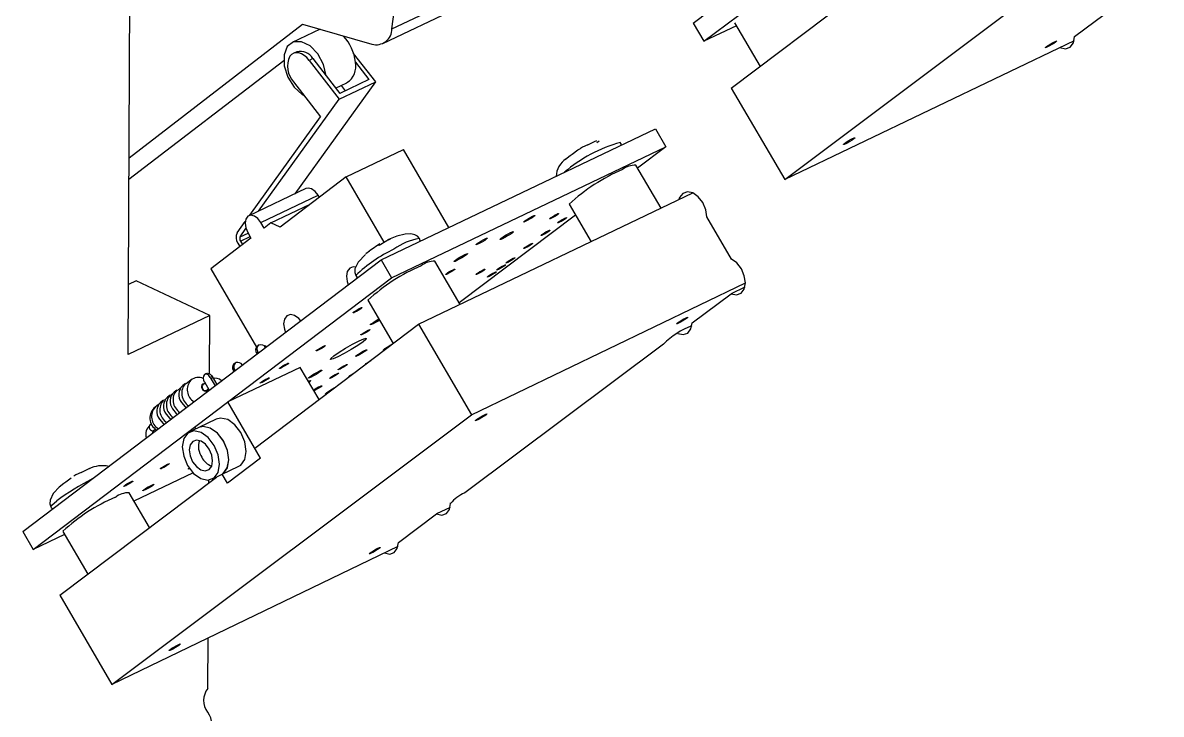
# Model space of a CAD drawing. Extents: x 0 to 161, y 0 to 212.
# Drawn here: x 106.55 to 122.28, y 162.21 to 171.77 of the extents above; entities that cross this region are included whole.
import ezdxf

# ---------------------------------------------------------------- set-up
doc = ezdxf.new("R2010")
doc.units = 0
doc.layers.get('0').update_dxf_attribs({"linetype": 'CONTINUOUS'})

msp = doc.modelspace()

# ---------------------------------------------------------------- linework, layer by layer
at = {"color": 7, "linetype": 'CONTINUOUS'}
for p, q in [((108.003, 167.183), (108.065, 181.295)), ((115.811, 171.765), (120.996, 175.701)), ((115.958, 171.513), (121.145, 175.445)), ((117.074, 169.601), (122.277, 173.511)), ((111.647, 171.686), (111.793, 172.81)), ((116.336, 170.865), (118.612, 172.585)), ((111.647, 171.686), (112.655, 172.163)), ((111.521, 171.482), (112.528, 171.96)), ((121.079, 171.579), (121.63, 171.991)), ((108.015, 169.903), (110.413, 171.748)), ((110.653, 171.68), (110.269, 171.498)), ((110.413, 171.748), (111.371, 171.474)), ((115.811, 171.765), (115.958, 171.513)), ((116.406, 171.726), (115.958, 171.513)), ((116.38, 171.77), (116.733, 171.165)), ((121.072, 171.521), (117.074, 169.601)), ((110.331, 171.368), (110.281, 171.344)), ((111.422, 170.953), (111.117, 171.345)), ((108.013, 169.606), (110.151, 171.249)), ((110.236, 171.306), (110.236, 171.306)), ((110.554, 171.274), (110.503, 171.25)), ((110.503, 171.25), (110.919, 170.714)), ((110.554, 171.274), (110.739, 171.034)), ((111.142, 171.225), (111.329, 170.984)), ((110.739, 171.034), (110.927, 170.793)), ((110.288, 170.951), (110.661, 170.47)), ((110.308, 169.405), (111.422, 170.953)), ((110.869, 170.867), (111.025, 170.941)), ((110.919, 170.714), (111.422, 170.953)), ((111.329, 170.984), (110.927, 170.793)), ((110.945, 170.903), (111.002, 170.829)), ((116.336, 170.865), (117.074, 169.601)), ((109.805, 169.166), (110.919, 170.714)), ((109.681, 169.107), (110.661, 170.47)), ((111.496, 168.49), (115.287, 170.302)), ((115.287, 170.302), (115.432, 170.053)), ((111.642, 168.24), (115.432, 170.053)), ((114.511, 170.131), (114.478, 170.108)), ((115.432, 170.053), (115.042, 169.758)), ((111.015, 169.64), (111.807, 170.016)), ((112.435, 168.939), (111.807, 170.016)), ((115.365, 169.205), (115.018, 169.8)), ((111.015, 169.64), (110.1, 168.942)), ((111.541, 168.737), (111.015, 169.64)), ((110.459, 169.477), (109.669, 169.101)), ((109.837, 169.008), (110.628, 169.385)), ((110.644, 169.357), (110.628, 169.385)), ((112.015, 167.599), (115.804, 169.416)), ((109.973, 169.001), (110.517, 169.26)), ((114.184, 169.11), (112.576, 167.895)), ((114.096, 169.262), (114.399, 168.742)), ((109.507, 168.865), (109.619, 169.021)), ((109.882, 168.931), (109.837, 169.008)), ((109.973, 169.001), (109.882, 168.931)), ((110.1, 168.942), (109.973, 169.001)), ((116.337, 168.502), (115.997, 169.086)), ((109.55, 168.81), (109.63, 168.922)), ((109.654, 168.869), (109.699, 168.792)), ((109.699, 168.792), (109.144, 168.368)), ((109.518, 168.72), (109.545, 168.674)), ((109.554, 168.748), (109.581, 168.702)), ((111.468, 168.695), (111.439, 168.685)), ((106.546, 164.733), (111.496, 168.49)), ((111.336, 168.609), (111.287, 168.574)), ((111.496, 168.49), (111.642, 168.24)), ((109.144, 168.368), (109.775, 167.285)), ((112.589, 167.874), (112.241, 168.471)), ((106.689, 164.485), (111.642, 168.24)), ((108.114, 168.199), (108.007, 168.148)), ((109.13, 167.722), (108.114, 168.199)), ((112.744, 166.348), (116.53, 168.172)), ((115.795, 167.621), (116.332, 168.023)), ((116.523, 168.115), (116.332, 168.023)), ((111.315, 167.932), (111.664, 167.333)), ((109.13, 167.722), (108.003, 167.183)), ((109.126, 166.915), (109.13, 167.722)), ((109.751, 165.887), (112.015, 167.599)), ((112.015, 167.599), (112.744, 166.348)), ((109.803, 167.308), (109.784, 167.294)), ((111.586, 167.288), (111.591, 167.278)), ((115.4, 167.325), (112.652, 165.267)), ((115.397, 167.329), (115.4, 167.325)), ((109.482, 167.064), (109.463, 167.05)), ((109.795, 167.216), (109.776, 167.202)), ((109.776, 167.202), (109.783, 167.19)), ((109.795, 167.216), (109.802, 167.204)), ((109.086, 166.919), (109.061, 166.907)), ((110.379, 167.004), (109.38, 166.525)), ((109.474, 166.972), (109.455, 166.958)), ((109.455, 166.958), (109.462, 166.946)), ((109.474, 166.972), (109.481, 166.96)), ((110.639, 166.559), (110.379, 167.004)), ((108.794, 166.782), (108.757, 166.754)), ((108.868, 166.827), (108.804, 166.778)), ((109.065, 166.784), (109.033, 166.76)), ((109.055, 166.802), (109.121, 166.688)), ((109.163, 166.877), (109.137, 166.865)), ((109.137, 166.865), (109.204, 166.75)), ((109.163, 166.877), (109.226, 166.767)), ((108.582, 166.621), (108.545, 166.593)), ((108.605, 166.627), (108.592, 166.617)), ((108.673, 166.69), (108.636, 166.662)), ((108.726, 166.719), (108.683, 166.686)), ((109.088, 166.688), (109.111, 166.706)), ((110.781, 166.679), (110.786, 166.67)), ((108.422, 166.488), (108.375, 166.452)), ((108.49, 166.551), (108.454, 166.523)), ((108.514, 166.557), (108.5, 166.548)), ((109.832, 165.747), (109.38, 166.525)), ((107.777, 162.616), (112.744, 166.348)), ((109.22, 166.289), (108.979, 166.173)), ((108.325, 166.222), (108.303, 166.206)), ((108.358, 166.134), (108.378, 166.15)), ((108.978, 166.172), (108.851, 166.112)), ((108.936, 166.152), (108.921, 166.177)), ((108.548, 165.659), (108.546, 165.664)), ((109.832, 165.747), (109.373, 165.401)), ((109.832, 165.747), (109.832, 165.747)), ((108.899, 165.547), (108.082, 165.154)), ((108.468, 165.619), (108.471, 165.614)), ((109.164, 165.459), (109.291, 165.52)), ((109.292, 165.521), (109.533, 165.637)), ((109.373, 165.401), (109.301, 165.525)), ((107.058, 163.852), (109.221, 165.487)), ((107.141, 165.422), (107.214, 165.476)), ((109.118, 165.409), (109.118, 165.446)), ((109.373, 165.401), (109.373, 165.401)), ((108.296, 164.788), (108.015, 165.27)), ((112.451, 165.067), (112.263, 164.976)), ((111.737, 164.582), (112.263, 164.976)), ((106.546, 164.733), (106.689, 164.485)), ((107.099, 164.736), (107.444, 164.144)), ((107.124, 164.694), (106.689, 164.485)), ((111.73, 164.527), (107.777, 162.616)), ((107.058, 163.852), (107.777, 162.616)), ((109.102, 162.564), (109.106, 163.258))]:
    msp.add_line(p, q, dxfattribs=at)
at = {"color": 8, "linetype": 'CONTINUOUS'}
for p, q in [((109.55, 168.81), (109.659, 168.862)), ((109.554, 168.748), (109.688, 168.812))]:
    msp.add_line(p, q, dxfattribs=at)
at = {"color": 7, "linetype": 'CONTINUOUS'}
for points in [[(110.739, 171.034), (110.702, 171.192), (110.623, 171.338), (110.515, 171.449), (110.396, 171.508), (110.286, 171.505), (110.201, 171.44), (110.156, 171.324), (110.158, 171.175), (110.206, 171.019), (110.294, 170.879), (110.406, 170.779), (110.433, 170.764)], [(120.802, 171.507), (120.823, 171.516), (120.833, 171.518), (120.831, 171.513), (120.817, 171.501), (120.794, 171.485), (120.765, 171.467), (120.734, 171.449), (120.706, 171.435), (120.686, 171.426), (120.676, 171.424), (120.678, 171.429), (120.691, 171.441), (120.714, 171.457), (120.743, 171.475), (120.774, 171.492), (120.802, 171.507)], [(120.877, 171.427), (120.953, 171.411), (121.018, 171.434), (121.063, 171.493), (121.079, 171.579)], [(110.503, 171.25), (110.47, 171.287), (110.434, 171.318), (110.396, 171.339), (110.359, 171.352), (110.323, 171.355), (110.289, 171.348), (110.26, 171.332), (110.236, 171.306)], [(114.353, 170.081), (114.28, 170.049), (114.252, 170.031)], [(114.353, 170.081), (114.444, 170.127), (114.479, 170.141)], [(114.814, 170.076), (114.812, 170.095), (114.802, 170.112)], [(118.012, 170.168), (118.033, 170.177), (118.043, 170.179), (118.041, 170.174), (118.028, 170.163), (118.005, 170.147), (117.976, 170.128), (117.945, 170.111), (117.917, 170.096), (117.896, 170.087), (117.886, 170.085), (117.887, 170.09), (117.901, 170.102), (117.924, 170.118), (117.953, 170.136), (117.984, 170.153), (118.012, 170.168)], [(114.047, 169.883), (114.111, 169.936), (114.139, 169.954)], [(114.139, 169.954), (114.216, 170.011), (114.252, 170.031)], [(110.628, 169.385), (110.586, 169.438), (110.537, 169.473), (110.488, 169.484), (110.459, 169.477)], [(115.997, 169.086), (115.983, 169.184), (115.941, 169.282), (115.879, 169.363), (115.804, 169.416), (115.729, 169.432), (115.665, 169.409), (115.622, 169.351), (115.613, 169.324)], [(113.924, 169.123), (113.941, 169.13), (113.949, 169.131), (113.948, 169.127), (113.937, 169.119), (113.92, 169.106), (113.897, 169.092), (113.872, 169.078), (113.85, 169.067), (113.834, 169.06), (113.826, 169.058), (113.827, 169.062), (113.837, 169.071), (113.855, 169.083), (113.878, 169.097), (113.902, 169.111), (113.924, 169.123)], [(109.837, 169.008), (109.795, 169.062), (109.747, 169.097), (109.697, 169.108), (109.656, 169.093), (109.628, 169.055), (109.618, 168.999), (109.627, 168.933), (109.654, 168.869)], [(113.591, 169.095), (113.612, 169.104), (113.622, 169.106), (113.621, 169.101), (113.608, 169.09), (113.585, 169.074), (113.557, 169.056), (113.526, 169.039), (113.498, 169.024), (113.478, 169.016), (113.467, 169.013), (113.469, 169.018), (113.482, 169.029), (113.504, 169.045), (113.533, 169.063), (113.564, 169.081), (113.591, 169.095)], [(114.035, 169.067), (114.051, 169.074), (114.059, 169.075), (114.058, 169.072), (114.048, 169.063), (114.03, 169.05), (114.007, 169.036), (113.983, 169.022), (113.961, 169.011), (113.945, 169.004), (113.936, 169.002), (113.938, 169.006), (113.948, 169.015), (113.966, 169.027), (113.989, 169.042), (114.013, 169.055), (114.035, 169.067)], [(112.026, 168.785), (112.001, 168.816), (111.963, 168.838), (111.91, 168.849), (111.829, 168.845), (111.715, 168.82), (111.62, 168.783), (111.6, 168.773)], [(113.286, 168.868), (113.311, 168.878), (113.323, 168.881), (113.322, 168.875), (113.306, 168.862), (113.279, 168.843), (113.245, 168.821), (113.208, 168.8), (113.175, 168.783), (113.15, 168.773), (113.138, 168.77), (113.14, 168.776), (113.155, 168.789), (113.182, 168.808), (113.217, 168.83), (113.253, 168.85), (113.286, 168.868)], [(113.806, 168.892), (113.822, 168.899), (113.83, 168.901), (113.829, 168.897), (113.819, 168.888), (113.801, 168.875), (113.778, 168.861), (113.754, 168.847), (113.732, 168.836), (113.716, 168.829), (113.707, 168.827), (113.708, 168.831), (113.719, 168.84), (113.737, 168.852), (113.759, 168.867), (113.784, 168.881), (113.806, 168.892)], [(111.481, 168.711), (111.346, 168.622), (111.333, 168.612)], [(111.468, 168.695), (111.578, 168.758), (111.622, 168.779)], [(111.622, 168.779), (111.592, 168.769), (111.581, 168.76)], [(112.038, 168.749), (112.038, 168.752), (112.026, 168.784)], [(112.935, 168.781), (112.955, 168.79), (112.966, 168.792), (112.964, 168.787), (112.951, 168.776), (112.929, 168.76), (112.9, 168.742), (112.869, 168.725), (112.842, 168.71), (112.821, 168.701), (112.81, 168.699), (112.812, 168.704), (112.825, 168.715), (112.847, 168.731), (112.876, 168.749), (112.907, 168.766), (112.935, 168.781)], [(113.565, 168.711), (113.581, 168.718), (113.589, 168.72), (113.588, 168.716), (113.578, 168.707), (113.56, 168.695), (113.537, 168.681), (113.513, 168.667), (113.491, 168.656), (113.475, 168.649), (113.466, 168.647), (113.467, 168.651), (113.478, 168.66), (113.496, 168.672), (113.518, 168.686), (113.543, 168.7), (113.565, 168.711)], [(111.281, 168.566), (111.182, 168.459), (111.136, 168.366), (111.133, 168.316), (111.148, 168.273)], [(112.655, 168.565), (112.68, 168.576), (112.692, 168.579), (112.69, 168.573), (112.675, 168.559), (112.648, 168.541), (112.613, 168.519), (112.577, 168.498), (112.544, 168.481), (112.519, 168.47), (112.506, 168.468), (112.508, 168.474), (112.523, 168.487), (112.55, 168.506), (112.585, 168.527), (112.622, 168.548), (112.655, 168.565)], [(113.323, 168.512), (113.34, 168.519), (113.348, 168.52), (113.347, 168.517), (113.336, 168.508), (113.319, 168.495), (113.296, 168.481), (113.272, 168.467), (113.25, 168.456), (113.233, 168.449), (113.225, 168.447), (113.226, 168.451), (113.236, 168.46), (113.254, 168.472), (113.277, 168.487), (113.301, 168.5), (113.323, 168.512)], [(116.332, 168.023), (116.407, 168.007), (116.471, 168.029), (116.514, 168.087), (116.53, 168.172), (116.516, 168.27), (116.475, 168.367), (116.412, 168.449), (116.337, 168.502)], [(111.146, 168.39), (111.112, 168.394), (111.063, 168.376), (111.03, 168.331), (111.018, 168.265), (111.029, 168.189), (111.044, 168.147)], [(112.491, 168.353), (112.507, 168.36), (112.515, 168.362), (112.514, 168.358), (112.504, 168.349), (112.486, 168.337), (112.463, 168.323), (112.439, 168.309), (112.417, 168.297), (112.4, 168.29), (112.392, 168.288), (112.393, 168.292), (112.403, 168.301), (112.421, 168.314), (112.444, 168.328), (112.469, 168.342), (112.491, 168.353)], [(112.906, 168.353), (112.922, 168.36), (112.931, 168.361), (112.93, 168.358), (112.919, 168.349), (112.901, 168.336), (112.879, 168.322), (112.854, 168.308), (112.832, 168.297), (112.816, 168.29), (112.808, 168.288), (112.809, 168.292), (112.819, 168.301), (112.837, 168.313), (112.86, 168.328), (112.884, 168.341), (112.906, 168.353)], [(113.065, 168.316), (113.081, 168.324), (113.09, 168.325), (113.089, 168.321), (113.078, 168.313), (113.06, 168.3), (113.038, 168.286), (113.013, 168.272), (112.991, 168.261), (112.975, 168.254), (112.967, 168.252), (112.968, 168.256), (112.978, 168.265), (112.996, 168.277), (113.019, 168.291), (113.043, 168.305), (113.065, 168.316)], [(113.194, 168.414), (113.21, 168.421), (113.219, 168.423), (113.218, 168.419), (113.207, 168.41), (113.189, 168.398), (113.167, 168.384), (113.142, 168.37), (113.121, 168.358), (113.104, 168.351), (113.096, 168.35), (113.097, 168.353), (113.107, 168.362), (113.125, 168.375), (113.148, 168.389), (113.172, 168.403), (113.194, 168.414)], [(111.15, 168.274), (111.163, 168.253), (111.174, 168.246)], [(110.386, 167.648), (110.358, 167.68), (110.301, 167.721), (110.243, 167.734), (110.194, 167.717), (110.161, 167.672), (110.149, 167.606), (110.16, 167.53), (110.175, 167.488)], [(111.208, 167.823), (111.225, 167.83), (111.233, 167.831), (111.232, 167.828), (111.222, 167.819), (111.204, 167.806), (111.181, 167.792), (111.156, 167.778), (111.134, 167.767), (111.118, 167.759), (111.109, 167.758), (111.11, 167.762), (111.121, 167.77), (111.138, 167.783), (111.161, 167.797), (111.186, 167.811), (111.208, 167.823)], [(115.701, 167.685), (115.721, 167.694), (115.731, 167.696), (115.73, 167.691), (115.717, 167.68), (115.694, 167.664), (115.666, 167.646), (115.635, 167.629), (115.607, 167.615), (115.587, 167.606), (115.577, 167.604), (115.578, 167.608), (115.591, 167.619), (115.614, 167.635), (115.643, 167.653), (115.673, 167.67), (115.701, 167.685)], [(111.476, 167.656), (111.458, 167.644), (111.421, 167.623), (111.388, 167.606), (111.363, 167.596), (111.351, 167.593), (111.352, 167.599), (111.368, 167.612), (111.395, 167.631), (111.429, 167.652), (111.465, 167.673), (111.466, 167.673)], [(115.598, 167.472), (115.672, 167.456), (115.736, 167.479), (115.779, 167.536), (115.795, 167.621)], [(111.193, 167.371), (111.259, 167.399), (111.292, 167.407), (111.288, 167.391), (111.247, 167.356), (111.176, 167.306), (111.084, 167.249), (110.987, 167.194), (110.899, 167.148), (110.833, 167.12), (110.799, 167.112), (110.803, 167.128), (110.844, 167.163), (110.916, 167.213), (111.007, 167.27), (111.104, 167.325), (111.193, 167.371)], [(111.316, 167.517), (111.333, 167.524), (111.341, 167.526), (111.34, 167.522), (111.33, 167.513), (111.312, 167.501), (111.289, 167.486), (111.265, 167.473), (111.243, 167.461), (111.226, 167.454), (111.218, 167.452), (111.219, 167.456), (111.229, 167.465), (111.247, 167.477), (111.27, 167.492), (111.294, 167.506), (111.316, 167.517)], [(110.699, 167.296), (110.716, 167.303), (110.724, 167.304), (110.723, 167.301), (110.713, 167.292), (110.695, 167.279), (110.672, 167.265), (110.648, 167.251), (110.626, 167.24), (110.609, 167.233), (110.601, 167.231), (110.602, 167.235), (110.612, 167.244), (110.63, 167.256), (110.653, 167.27), (110.677, 167.284), (110.699, 167.296)], [(111.269, 167.237), (111.29, 167.246), (111.301, 167.248), (111.299, 167.243), (111.286, 167.232), (111.264, 167.217), (111.236, 167.199), (111.205, 167.182), (111.178, 167.168), (111.157, 167.159), (111.147, 167.156), (111.148, 167.161), (111.161, 167.172), (111.183, 167.188), (111.212, 167.205), (111.242, 167.223), (111.269, 167.237)], [(111.546, 167.245), (111.545, 167.244), (111.53, 167.241), (111.532, 167.248), (111.55, 167.263), (111.581, 167.285), (111.621, 167.31), (111.664, 167.334)], [(111.292, 167.053), (111.287, 167.052), (111.288, 167.056), (111.298, 167.064), (111.316, 167.077), (111.339, 167.091), (111.357, 167.101)], [(109.137, 166.865), (109.128, 166.878), (109.118, 166.889), (109.108, 166.899), (109.096, 166.905), (109.085, 166.909), (109.074, 166.91), (109.064, 166.908), (109.055, 166.904)], [(109.086, 166.919), (109.089, 166.921), (109.099, 166.922), (109.11, 166.921), (109.122, 166.917), (109.133, 166.911), (109.144, 166.902), (109.154, 166.89), (109.163, 166.877)], [(110.193, 167.053), (110.209, 167.06), (110.218, 167.062), (110.217, 167.058), (110.206, 167.049), (110.189, 167.037), (110.166, 167.023), (110.141, 167.009), (110.119, 166.997), (110.103, 166.99), (110.094, 166.988), (110.095, 166.992), (110.105, 167.001), (110.123, 167.013), (110.146, 167.028), (110.17, 167.042), (110.193, 167.053)], [(110.64, 166.952), (110.665, 166.963), (110.677, 166.965), (110.676, 166.96), (110.661, 166.947), (110.634, 166.928), (110.6, 166.907), (110.563, 166.886), (110.53, 166.869), (110.506, 166.858), (110.493, 166.855), (110.494, 166.861), (110.51, 166.874), (110.536, 166.893), (110.571, 166.914), (110.607, 166.935), (110.64, 166.952)], [(110.886, 166.916), (110.902, 166.923), (110.911, 166.925), (110.91, 166.921), (110.9, 166.912), (110.882, 166.9), (110.859, 166.885), (110.835, 166.872), (110.813, 166.86), (110.796, 166.853), (110.788, 166.851), (110.789, 166.855), (110.799, 166.864), (110.817, 166.876), (110.84, 166.89), (110.864, 166.904), (110.886, 166.916)], [(111.003, 167.036), (111.02, 167.043), (111.028, 167.045), (111.027, 167.041), (111.017, 167.032), (110.999, 167.02), (110.976, 167.005), (110.952, 166.992), (110.93, 166.98), (110.914, 166.973), (110.905, 166.971), (110.906, 166.975), (110.916, 166.984), (110.934, 166.996), (110.957, 167.011), (110.981, 167.024), (111.003, 167.036)], [(111.06, 166.877), (111.055, 166.876), (111.056, 166.88), (111.066, 166.889), (111.084, 166.901), (111.107, 166.915), (111.124, 166.926)], [(109.033, 166.76), (109.028, 166.754), (109.022, 166.741), (109.023, 166.725), (109.029, 166.709), (109.04, 166.695), (109.054, 166.686), (109.069, 166.683), (109.083, 166.685), (109.088, 166.688)], [(109.926, 166.851), (109.942, 166.858), (109.951, 166.86), (109.95, 166.856), (109.94, 166.847), (109.922, 166.835), (109.899, 166.82), (109.875, 166.806), (109.852, 166.795), (109.836, 166.788), (109.827, 166.786), (109.828, 166.79), (109.839, 166.799), (109.856, 166.811), (109.879, 166.825), (109.904, 166.839), (109.926, 166.851)], [(110.489, 166.816), (110.521, 166.823), (110.518, 166.808), (110.502, 166.793)], [(110.654, 166.74), (110.67, 166.747), (110.678, 166.749), (110.677, 166.745), (110.667, 166.736), (110.649, 166.724), (110.627, 166.71), (110.602, 166.696), (110.58, 166.685), (110.568, 166.679)], [(110.742, 166.637), (110.741, 166.636), (110.726, 166.633), (110.728, 166.639), (110.745, 166.655), (110.777, 166.676), (110.816, 166.701), (110.859, 166.725), (110.862, 166.727)], [(108.737, 166.519), (108.788, 166.456), (108.801, 166.445)], [(108.434, 166.289), (108.485, 166.226), (108.498, 166.215)], [(108.525, 166.358), (108.576, 166.295), (108.589, 166.284)], [(108.616, 166.428), (108.667, 166.365), (108.681, 166.353)], [(109.56, 166.101), (109.477, 166.21), (109.378, 166.281), (109.279, 166.303), (109.22, 166.289)], [(112.925, 166.347), (112.946, 166.356), (112.957, 166.359), (112.955, 166.354), (112.942, 166.343), (112.92, 166.327), (112.891, 166.309), (112.86, 166.292), (112.832, 166.278), (112.812, 166.269), (112.801, 166.266), (112.803, 166.271), (112.816, 166.282), (112.838, 166.298), (112.867, 166.316), (112.898, 166.333), (112.925, 166.347)], [(108.824, 165.647), (108.907, 165.538), (109.006, 165.467), (109.105, 165.445), (109.189, 165.474), (109.245, 165.551), (109.265, 165.664), (109.246, 165.795), (109.191, 165.924), (109.108, 166.033), (109.009, 166.104), (108.911, 166.126), (108.827, 166.096), (108.77, 166.02), (108.75, 165.907), (108.769, 165.776), (108.824, 165.647)], [(109.291, 165.52), (109.315, 165.535), (109.372, 165.612), (109.392, 165.725), (109.373, 165.856), (109.318, 165.985), (109.235, 166.094), (109.136, 166.165), (109.037, 166.187), (108.978, 166.172)], [(109.292, 165.521), (109.317, 165.536), (109.373, 165.613), (109.393, 165.725), (109.375, 165.856), (109.319, 165.986), (109.236, 166.094), (109.137, 166.165), (109.039, 166.187), (108.979, 166.173)], [(108.893, 165.699), (108.945, 165.631), (109.007, 165.587), (109.068, 165.573), (109.121, 165.591), (109.156, 165.639), (109.169, 165.709), (109.157, 165.791), (109.122, 165.872), (109.07, 165.94), (109.009, 165.984), (108.947, 165.998), (108.894, 165.98), (108.859, 165.932), (108.847, 165.862), (108.858, 165.78), (108.893, 165.699)], [(109.533, 165.637), (109.557, 165.652), (109.614, 165.728), (109.634, 165.841), (109.615, 165.972), (109.56, 166.101)], [(108.546, 165.664), (108.562, 165.671), (108.571, 165.673), (108.57, 165.67), (108.56, 165.661), (108.542, 165.649), (108.519, 165.634), (108.495, 165.621), (108.473, 165.609), (108.457, 165.602), (108.448, 165.6), (108.449, 165.604), (108.459, 165.613), (108.477, 165.625), (108.5, 165.639), (108.524, 165.653), (108.546, 165.664)], [(108.541, 165.652), (108.53, 165.644), (108.516, 165.635), (108.501, 165.627), (108.487, 165.62), (108.476, 165.615), (108.471, 165.614), (108.472, 165.616), (108.478, 165.622), (108.489, 165.629), (108.503, 165.638), (108.519, 165.647), (108.532, 165.654), (108.543, 165.659), (108.548, 165.66), (108.547, 165.657), (108.541, 165.652)], [(107.353, 165.548), (107.281, 165.517), (107.253, 165.499)], [(107.353, 165.548), (107.443, 165.594), (107.479, 165.609)], [(108.855, 165.605), (108.845, 165.601), (108.835, 165.598), (108.836, 165.603), (108.848, 165.614)], [(107.055, 165.353), (106.967, 165.258), (106.922, 165.166), (106.919, 165.117), (106.934, 165.074)], [(107.05, 165.353), (107.113, 165.404), (107.141, 165.422)], [(108.041, 165.422), (108.057, 165.429), (108.066, 165.431), (108.065, 165.427), (108.055, 165.419), (108.037, 165.406), (108.014, 165.392), (107.99, 165.378), (107.968, 165.367), (107.951, 165.36), (107.943, 165.358), (107.944, 165.361), (107.954, 165.37), (107.972, 165.383), (107.994, 165.397), (108.019, 165.411), (108.041, 165.422)], [(108.327, 165.376), (108.348, 165.385), (108.359, 165.388), (108.358, 165.383), (108.345, 165.372), (108.323, 165.357), (108.294, 165.339), (108.264, 165.322), (108.237, 165.308), (108.216, 165.299), (108.205, 165.296), (108.206, 165.301), (108.219, 165.312), (108.241, 165.327), (108.27, 165.345), (108.3, 165.362), (108.327, 165.376)], [(106.934, 165.074), (106.947, 165.1), (107.015, 165.158)], [(106.935, 165.075), (106.94, 165.065), (106.96, 165.047)], [(112.263, 164.976), (112.337, 164.959), (112.399, 164.981), (112.442, 165.038), (112.457, 165.121), (112.457, 165.129)], [(111.543, 164.437), (111.616, 164.42), (111.679, 164.442), (111.721, 164.498), (111.737, 164.582)], [(111.454, 164.503), (111.474, 164.512), (111.485, 164.514), (111.483, 164.51), (111.471, 164.499), (111.448, 164.483), (111.42, 164.466), (111.39, 164.448), (111.362, 164.434), (111.342, 164.425), (111.332, 164.423), (111.333, 164.427), (111.346, 164.438), (111.368, 164.454), (111.396, 164.471), (111.426, 164.489), (111.454, 164.503)], [(108.691, 163.167), (108.712, 163.176), (108.722, 163.179), (108.721, 163.174), (108.708, 163.163), (108.686, 163.148), (108.658, 163.13), (108.627, 163.113), (108.6, 163.099), (108.579, 163.09), (108.569, 163.087), (108.57, 163.092), (108.582, 163.102), (108.605, 163.118), (108.633, 163.135), (108.663, 163.153), (108.691, 163.167)]]:
    msp.add_lwpolyline(points, dxfattribs=at)
at = {"color": 8, "linetype": 'CONTINUOUS'}
for points in [[(109.052, 166.774), (109.05, 166.774), (109.034, 166.771), (109.021, 166.76), (109.015, 166.744), (109.015, 166.725), (109.023, 166.706), (109.036, 166.69), (109.053, 166.679), (109.071, 166.674), (109.088, 166.678), (109.1, 166.688), (109.106, 166.702)], [(108.303, 166.206), (108.298, 166.2), (108.292, 166.187), (108.293, 166.171), (108.299, 166.155), (108.31, 166.141), (108.324, 166.132), (108.339, 166.128), (108.353, 166.131), (108.358, 166.134)]]:
    msp.add_lwpolyline(points, dxfattribs=at)
at = {"color": 7, "linetype": 'CONTINUOUS'}
for centre, radius, start, end in [((111.43, 171.683), 0.217, 254.1195, 0.8358), ((110.521, 171.16), 0.624, 5.9459, 43.0828), ((110.38, 171.174), 0.2, 29.989, 104.1533), ((110.53, 171.168), 0.325, 154.7917, 221.9867), ((110.877, 171.168), 0.271, 303.2259, 12.1476), ((115.335, 168.183), 2.002, 105.3882, 130.6644), ((114.216, 169.631), 0.302, 122.5396, 177.1592), ((115.811, 167.422), 2.515, 112.9195, 132.9839), ((115.008, 169.517), 0.283, 88.0792, 128.577), ((109.634, 168.802), 0.142, 153.5031, 214.879), ((109.604, 168.783), 0.0608, 153.4979, 214.8809), ((112.434, 166.977), 1.826, 114.5859, 134.779), ((112.143, 168.017), 0.777, 98.6175, 127.0685), ((113.026, 166.1), 2.506, 112.869, 133.0363), ((112.232, 168.182), 0.29, 88.2445, 128.4087), ((116.169, 166.56), 1.085, 110.4456, 135.1512), ((109.832, 167.243), 0.0694, 133.4294, 216.8615), ((109.848, 167.257), 0.0671, 123.2848, 217.7398), ((109.835, 167.238), 0.0789, 32.4885, 108.0309), ((109.884, 167.244), 0.0535, 56.3916, 89.0785), ((109.527, 167.013), 0.067, 123.2718, 217.7237), ((109.514, 166.994), 0.0789, 32.4946, 108.0531), ((109.511, 167), 0.0693, 133.4151, 216.8468), ((108.879, 166.625), 0.177, 133.4056, 216.8185), ((108.946, 166.646), 0.204, 138.3778, 237.9551), ((108.975, 166.693), 0.17, 67.6613, 128.3935), ((109.119, 166.853), 0.082, 141.5741, 217.8113), ((109.2, 166.719), 0.135, 46.9491, 107.1418), ((108.667, 166.464), 0.177, 133.3962, 216.8088), ((108.734, 166.485), 0.204, 138.364, 237.9529), ((108.758, 166.534), 0.177, 133.3999, 216.8133), ((108.826, 166.554), 0.204, 138.3705, 237.9533), ((110.89, 166.246), 0.547, 115.5482, 126.4616), ((108.489, 166.302), 0.188, 126.724, 240.6835), ((108.575, 166.395), 0.177, 133.3921, 216.8047), ((108.643, 166.415), 0.204, 138.3576, 237.9524), ((108.416, 166.078), 0.17, 131.344, 196.8235), ((108.394, 166.093), 0.0549, 131.0806, 178.9052), ((109.238, 165.91), 0.265, 161.7744, 214.5938), ((109.238, 165.869), 0.244, 206.5966, 250.5704), ((107.646, 165.21), 0.433, 78.3779, 115.3522), ((109.427, 161.802), 4.133, 117.7245, 125.7053), ((108.794, 162.913), 2.49, 112.9045, 132.9062), ((108.01, 164.97), 0.3, 88.989, 128.0505), ((112.843, 164.809), 0.496, 112.6631, 140.9966), ((109.316, 162.398), 0.271, 142.1002, 217.2778), ((108.891, 162.07), 0.266, 321.3864, 37.9916)]:
    msp.add_arc(centre, radius, start, end, dxfattribs=at)
at = {"color": 8, "linetype": 'CONTINUOUS'}
for centre, start, end in [((109.014, 166.696), 138.0525, 238.7408), ((108.521, 166.322), 138.3806, 238.7012)]:
    msp.add_arc(centre, 0.196, start, end, dxfattribs=at)

doc.saveas('drawing.dxf')
